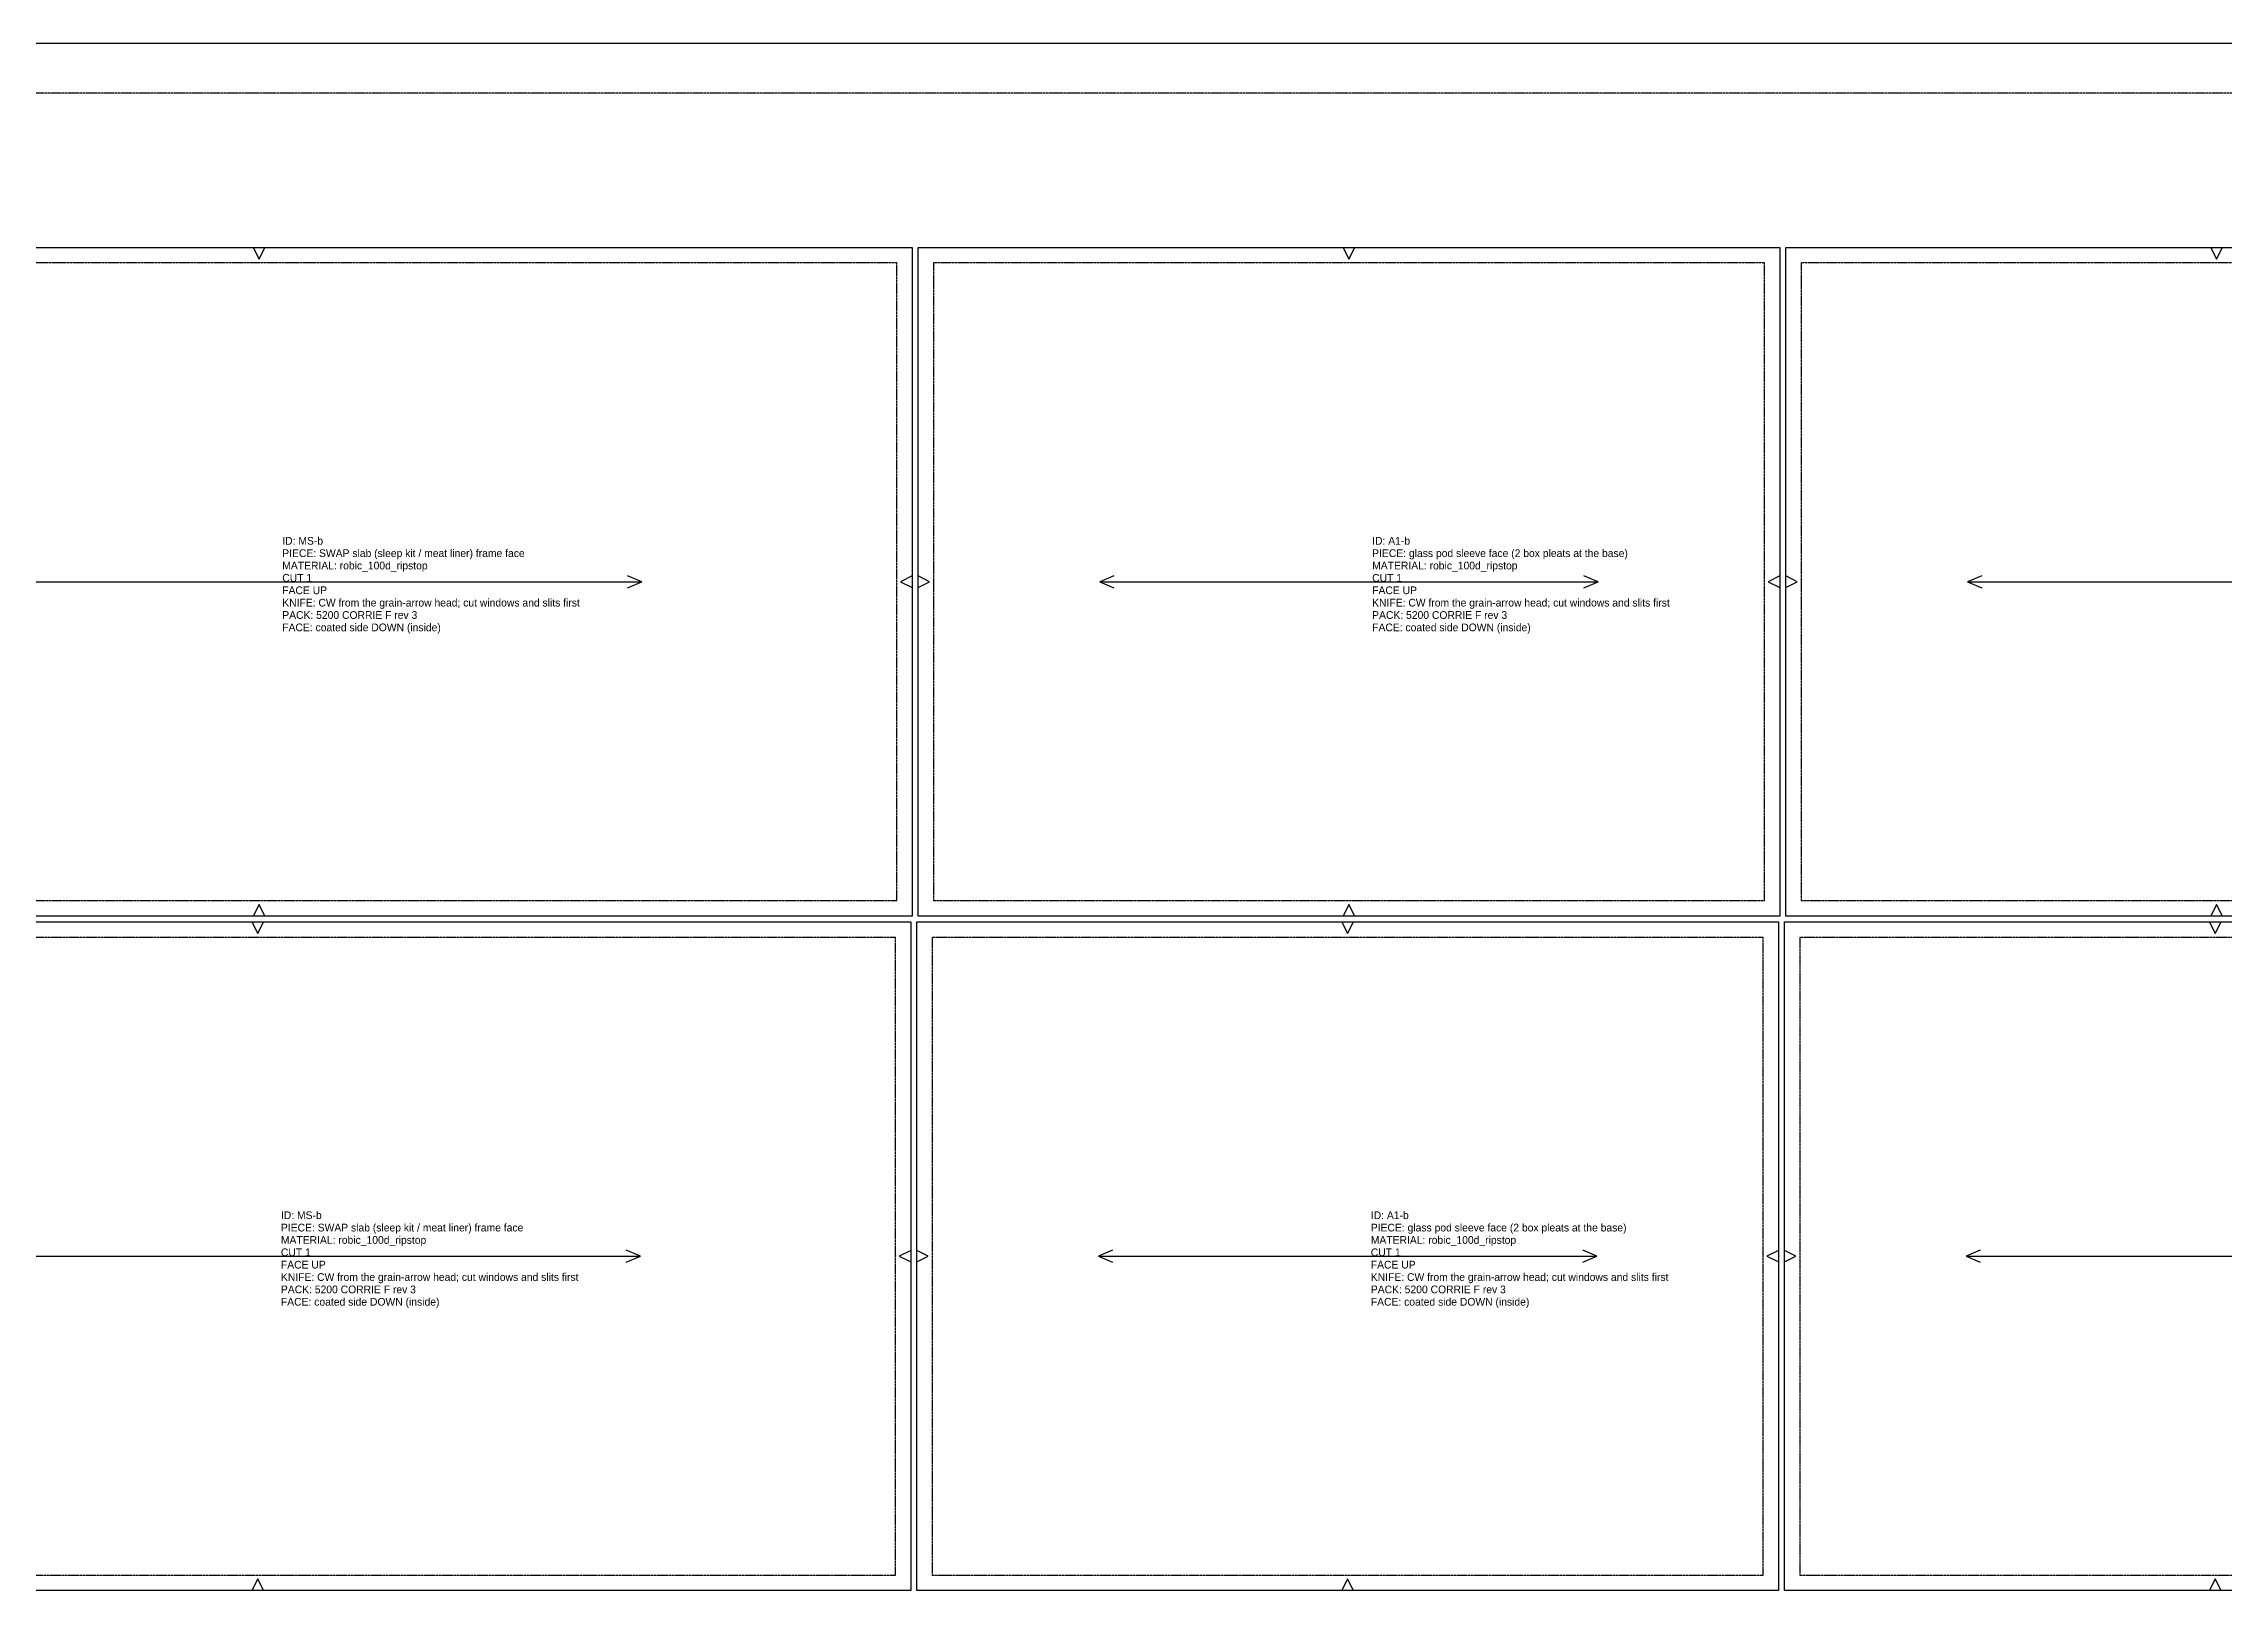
# Model space of a CAD drawing. Header units: millimetres. Extents: x 0 to 9408, y -22 to 1524.
# Drawn here: x 5552 to 6680, y 722 to 1524 of the extents above; entities that cross this region are included whole.
import ezdxf

# ---------------------------------------------------------------- set-up
doc = ezdxf.new("R2010")
doc.units = ezdxf.units.MM
doc.linetypes.add('DASHED', pattern=[1.524, 1.27, -0.254])
for name, color, linetype in [('CUT', 7, 'Continuous'), ('GRAIN', 5, 'Continuous'), ('NOTCH', 1, 'Continuous'), ('SEW', 3, 'Continuous'), ('TEXT', 2, 'Continuous')]:
    doc.layers.add(name, color=color, linetype=linetype)

msp = doc.modelspace()

# ---------------------------------------------------------------- linework, layer by layer
at = {"layer": 'CUT'}
for points in [[(5325, 1418.5), (6001, 1418.5), (6001, 1072.5), (5325, 1072.5)], [(6004, 1418.5), (6450, 1418.5), (6450, 1072.5), (6004, 1072.5)], [(6453, 1418.5), (6899, 1418.5), (6899, 1072.5), (6453, 1072.5)], [(5324.3, 1069.5), (6000.3, 1069.5), (6000.3, 723.5), (5324.3, 723.5)], [(6003.3, 1069.5), (6449.3, 1069.5), (6449.3, 723.5), (6003.3, 723.5)], [(6452.3, 1069.5), (6898.3, 1069.5), (6898.3, 723.5), (6452.3, 723.5)]]:
    msp.add_lwpolyline(points, close=True, dxfattribs=at)
at = {"layer": 'GRAIN'}
for points in [[(5465, 1245.5), (5861, 1245.5)], [(5853.6, 1242.4), (5861, 1245.5), (5853.6, 1248.6)], [(6105.4, 1248.6), (6098, 1245.5), (6105.4, 1242.4)], [(6098, 1245.5), (6356, 1245.5)], [(6348.6, 1242.4), (6356, 1245.5), (6348.6, 1248.6)], [(6554.4, 1248.6), (6547, 1245.5), (6554.4, 1242.4)], [(6547, 1245.5), (6805, 1245.5)], [(5464.3, 896.5), (5860.3, 896.5)], [(5853, 893.4), (5860.3, 896.5), (5853, 899.6)], [(6104.7, 899.6), (6097.3, 896.5), (6104.7, 893.4)], [(6097.3, 896.5), (6355.3, 896.5)], [(6348, 893.4), (6355.3, 896.5), (6348, 899.6)], [(6553.7, 899.6), (6546.3, 896.5), (6553.7, 893.4)], [(6546.3, 896.5), (6804.3, 896.5)]]:
    msp.add_lwpolyline(points, dxfattribs=at)
at = {"layer": 'NOTCH'}
for points in [[(5660, 1418.5), (5663, 1412.5), (5666, 1418.5)], [(6224, 1418.5), (6227, 1412.5), (6230, 1418.5)], [(6673, 1418.5), (6676, 1412.5), (6679, 1418.5)], [(6001, 1248.5), (5995, 1245.5), (6001, 1242.5)], [(6004, 1242.5), (6010, 1245.5), (6004, 1248.5)], [(6450, 1248.5), (6444, 1245.5), (6450, 1242.5)], [(6453, 1242.5), (6459, 1245.5), (6453, 1248.5)], [(5666, 1072.5), (5663, 1078.5), (5660, 1072.5)], [(6230, 1072.5), (6227, 1078.5), (6224, 1072.5)], [(6679, 1072.5), (6676, 1078.5), (6673, 1072.5)], [(5659.3, 1069.5), (5662.3, 1063.5), (5665.3, 1069.5)], [(6223.3, 1069.5), (6226.3, 1063.5), (6229.3, 1069.5)], [(6672.3, 1069.5), (6675.3, 1063.5), (6678.3, 1069.5)], [(6000.3, 899.5), (5994.3, 896.5), (6000.3, 893.5)], [(6003.3, 893.5), (6009.3, 896.5), (6003.3, 899.5)], [(6449.3, 899.5), (6443.3, 896.5), (6449.3, 893.5)], [(6452.3, 893.5), (6458.3, 896.5), (6452.3, 899.5)], [(5665.3, 723.5), (5662.3, 729.5), (5659.3, 723.5)], [(6229.3, 723.5), (6226.3, 729.5), (6223.3, 723.5)], [(6678.3, 723.5), (6675.3, 729.5), (6672.3, 723.5)]]:
    msp.add_lwpolyline(points, dxfattribs=at)
at = {"layer": 'SEW', "linetype": 'DASHED'}
for points in [[(5333, 1410.5), (5333, 1080.5), (5993, 1080.5), (5993, 1410.5)], [(6012, 1410.5), (6012, 1080.5), (6442, 1080.5), (6442, 1410.5)], [(6461, 1410.5), (6461, 1080.5), (6891, 1080.5), (6891, 1410.5)], [(5332.3, 1061.5), (5332.3, 731.5), (5992.3, 731.5), (5992.3, 1061.5)], [(6011.3, 1061.5), (6011.3, 731.5), (6441.3, 731.5), (6441.3, 1061.5)], [(6460.3, 1061.5), (6460.3, 731.5), (6890.3, 731.5), (6890.3, 1061.5)]]:
    msp.add_lwpolyline(points, close=True, dxfattribs=at)
at = {"layer": 'TEXT', "linetype": 'DASHED'}
msp.add_line((0, 1498.5), (9305, 1498.5), dxfattribs=at)
at = {"layer": 'TEXT'}
msp.add_lwpolyline([(0, 0), (9305, 0), (9305, 1524), (0, 1524)], close=True, dxfattribs=at)

# ---------------------------------------------------------------- texts
for s, p in [('ID: MS-b', (5675, 1264.7)), ('ID: A1-b', (6239, 1264.7)), ('PIECE: SWAP slab (sleep kit / meat liner) frame face', (5675, 1258.3)), ('MATERIAL: robic_100d_ripstop', (5675, 1251.9)), ('PIECE: glass pod sleeve face (2 box pleats at the base)', (6239, 1258.3)), ('MATERIAL: robic_100d_ripstop', (6239, 1251.9)), ('CUT 1', (5675, 1245.5)), ('FACE UP', (5675, 1239.1)), ('CUT 1', (6239, 1245.5)), ('FACE UP', (6239, 1239.1)), ('KNIFE: CW from the grain-arrow head; cut windows and slits first', (5675, 1232.7)), ('PACK: 5200 CORRIE F rev 3', (5675, 1226.3)), ('KNIFE: CW from the grain-arrow head; cut windows and slits first', (6239, 1232.7)), ('PACK: 5200 CORRIE F rev 3', (6239, 1226.3)), ('FACE: coated side DOWN (inside)', (5675, 1219.9)), ('FACE: coated side DOWN (inside)', (6239, 1219.9)), ('ID: MS-b', (5674.3, 915.7)), ('ID: A1-b', (6238.3, 915.7)), ('PIECE: SWAP slab (sleep kit / meat liner) frame face', (5674.3, 909.3)), ('MATERIAL: robic_100d_ripstop', (5674.3, 902.9)), ('PIECE: glass pod sleeve face (2 box pleats at the base)', (6238.3, 909.3)), ('MATERIAL: robic_100d_ripstop', (6238.3, 902.9)), ('CUT 1', (5674.3, 896.5)), ('FACE UP', (5674.3, 890.1)), ('CUT 1', (6238.3, 896.5)), ('FACE UP', (6238.3, 890.1)), ('KNIFE: CW from the grain-arrow head; cut windows and slits first', (5674.3, 883.7)), ('PACK: 5200 CORRIE F rev 3', (5674.3, 877.3)), ('KNIFE: CW from the grain-arrow head; cut windows and slits first', (6238.3, 883.7)), ('PACK: 5200 CORRIE F rev 3', (6238.3, 877.3)), ('FACE: coated side DOWN (inside)', (5674.3, 870.9)), ('FACE: coated side DOWN (inside)', (6238.3, 870.9))]:
    msp.add_text(s, height=4, dxfattribs=at).set_placement(p)

doc.saveas('drawing.dxf')
